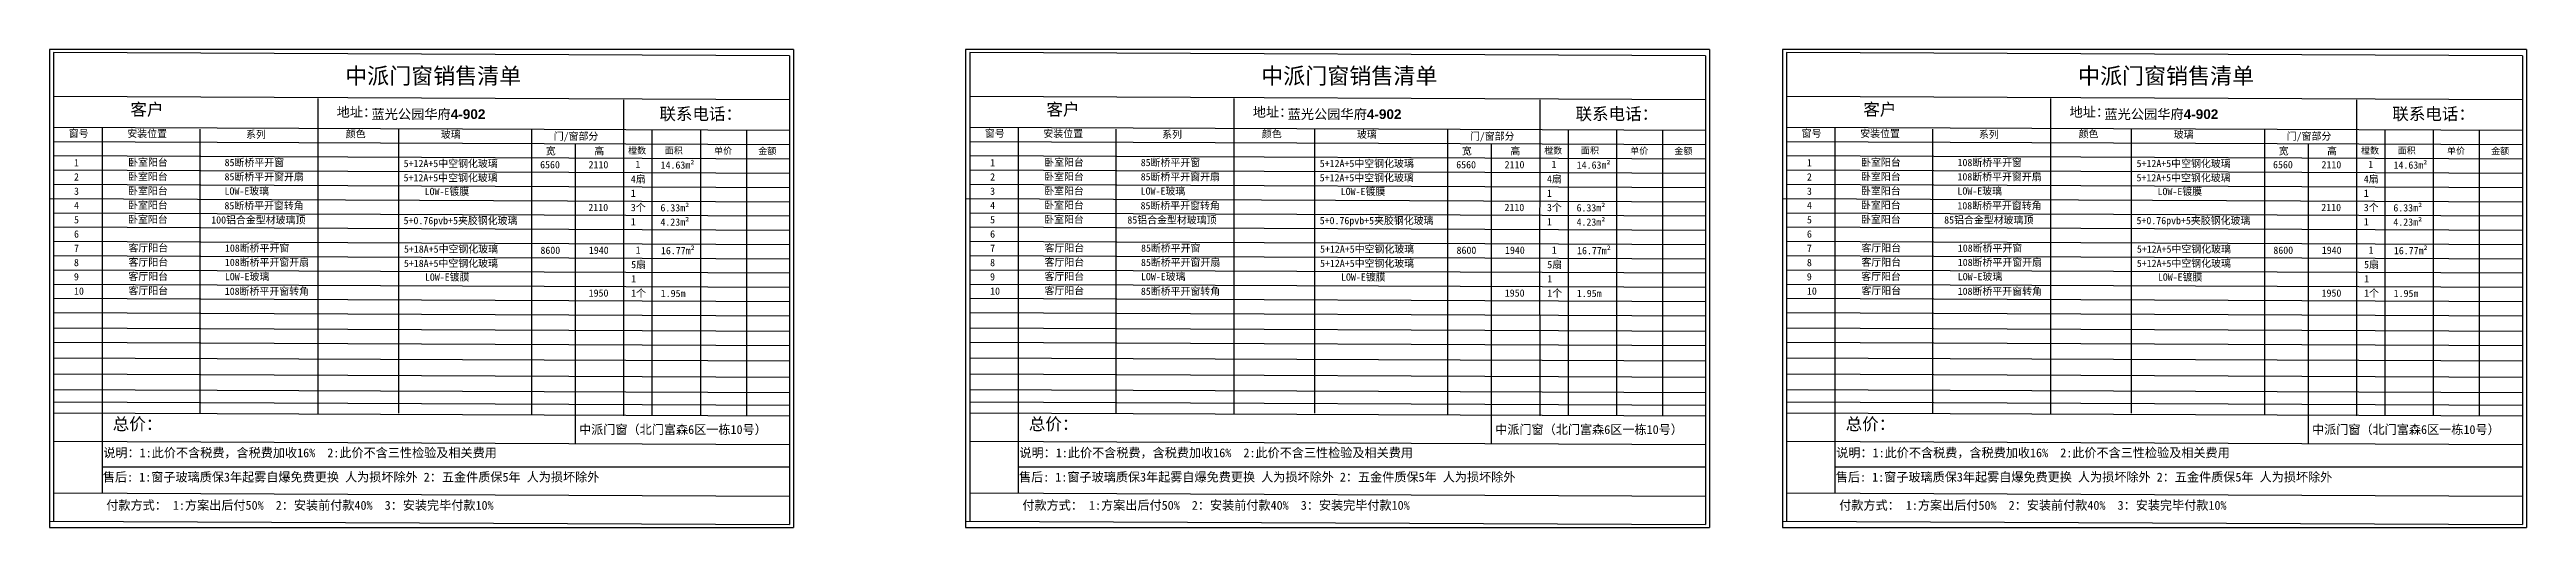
# Model space of a CAD drawing. Header units: inches. Extents: x -138455 to 599497, y -747149 to 13167.
# Drawn here: x 291531 to 322213, y -747149 to -741239 of the extents above; entities that cross this region are included whole.
import ezdxf

# ---------------------------------------------------------------- set-up
doc = ezdxf.new("R2010")
doc.units = ezdxf.units.IN
doc.header["$MEASUREMENT"] = 0
doc.layers.add('0 @ 1', color=7, linetype='Continuous')
doc.styles.add('Annotative', font='arialbd.ttf')

msp = doc.modelspace()

# ---------------------------------------------------------------- linework, layer by layer
for p, q in [((291530.7, -741239.3), (291530.7, -747149.2)), ((300746.8, -741239.3), (291530.7, -741239.3)), ((300696.8, -741314.5), (291580.7, -741274.3)), ((291580.7, -741274.3), (291580.7, -747074.1)), ((300746.8, -741239.3), (300746.8, -747149.2)), ((302878.9, -741239.3), (302878.9, -747149.2)), ((312095.1, -741239.3), (302878.9, -741239.3)), ((312045.1, -741314.5), (302928.9, -741274.3)), ((302928.9, -741274.3), (302928.9, -747074.1)), ((312095.1, -741239.3), (312095.1, -747149.2)), ((312997, -741239.3), (312997, -747149.2)), ((322213.2, -741239.3), (312997, -741239.3)), ((322163.2, -741314.5), (313047, -741274.3)), ((313047, -741274.3), (313047, -747074.1)), ((322213.2, -741239.3), (322213.2, -747149.2)), ((300696.8, -741314.5), (300696.8, -747114.2)), ((312045.1, -741314.5), (312045.1, -747114.2)), ((322163.2, -741314.5), (322163.2, -747114.2)), ((300696.8, -741860.8), (291580.7, -741820.7)), ((294852.4, -741845.8), (294852.4, -744532.7)), ((298641.8, -741860.8), (298641, -744522.7)), ((312045.1, -741860.8), (302928.9, -741820.7)), ((306200.6, -741845.8), (306200.6, -744532.7)), ((309990.1, -741860.8), (309989.3, -744522.7)), ((322163.2, -741860.8), (313047, -741820.7)), ((316318.7, -741845.8), (316318.7, -744532.7)), ((320108.2, -741860.8), (320107.4, -744522.7)), ((291580.7, -742197.7), (300696.8, -742237.8)), ((292180.7, -742197.7), (292180.7, -743785.9)), ((302928.9, -742197.7), (312045.1, -742237.8)), ((303528.9, -742197.7), (303528.9, -743785.9)), ((313047, -742197.7), (322163.2, -742237.8)), ((313647, -742197.7), (313647, -743785.9)), ((291580.7, -742374.2), (300696.8, -742414.3)), ((293390.7, -742222.8), (293390.7, -744500.1)), ((295851.8, -742216.9), (295851.8, -745737.8)), ((297500.8, -742223.4), (297500.8, -745747.2)), ((298041.8, -742414.3), (298041.8, -744520)), ((298992.9, -742237.8), (298992.9, -745771.3)), ((299592.9, -742237.8), (299592.9, -743826.1)), ((300162.2, -742237.8), (300162.2, -745771.3)), ((302928.9, -742374.2), (312045.1, -742414.3)), ((304739, -742222.8), (304739, -744500.1)), ((307200.1, -742216.9), (307200.1, -745737.8)), ((308849.1, -742223.4), (308849.1, -745747.2)), ((309390.1, -742414.3), (309390.1, -744520)), ((310341.1, -742237.8), (310341.1, -745771.3)), ((310941.1, -742237.8), (310941.1, -743826.1)), ((311510.4, -742237.8), (311510.4, -745771.3)), ((313047, -742374.2), (322163.2, -742414.3)), ((314857.1, -742222.8), (314857.1, -744500.1)), ((317318.1, -742216.9), (317318.1, -745737.8)), ((318967.1, -742223.4), (318967.1, -745747.2)), ((319508.2, -742414.3), (319508.2, -744520)), ((320459.2, -742237.8), (320459.2, -745771.3)), ((321059.2, -742237.8), (321059.2, -743826.1)), ((321628.5, -742237.8), (321628.5, -745771.3)), ((291580.7, -742550.6), (300696.8, -742590.8)), ((291580.7, -742727.1), (300696.8, -742767.2)), ((302928.9, -742550.6), (312045.1, -742590.8)), ((302928.9, -742727.1), (312045.1, -742767.2)), ((313047, -742550.6), (322163.2, -742590.8)), ((313047, -742727.1), (322163.2, -742767.2)), ((291530.7, -743080), (300696.8, -743120.2)), ((291580.7, -742903.6), (300696.8, -742943.7)), ((302878.9, -743080), (312045.1, -743120.2)), ((302928.9, -742903.6), (312045.1, -742943.7)), ((312997, -743080), (322163.2, -743120.2)), ((313047, -742903.6), (322163.2, -742943.7)), ((291580.7, -743256.5), (300696.8, -743296.7)), ((291580.7, -743433), (300696.8, -743473.1)), ((302928.9, -743256.5), (312045.1, -743296.7)), ((302928.9, -743433), (312045.1, -743473.1)), ((313047, -743256.5), (322163.2, -743296.7)), ((313047, -743433), (322163.2, -743473.1)), ((291580.7, -743609.5), (300696.8, -743649.6)), ((302928.9, -743609.5), (312045.1, -743649.6)), ((313047, -743609.5), (322163.2, -743649.6)), ((291580.7, -743785.9), (300696.8, -743826.1)), ((291580.7, -743962.4), (300696.8, -744002.5)), ((292180.7, -743785.9), (292180.7, -746722.1)), ((299592.9, -743826.1), (299592.9, -745771.3)), ((302928.9, -743785.9), (312045.1, -743826.1)), ((302928.9, -743962.4), (312045.1, -744002.5)), ((303528.9, -743785.9), (303528.9, -746722.1)), ((310941.1, -743826.1), (310941.1, -745771.3)), ((313047, -743785.9), (322163.2, -743826.1)), ((313047, -743962.4), (322163.2, -744002.5)), ((313647, -743785.9), (313647, -746722.1)), ((321059.2, -743826.1), (321059.2, -745771.3)), ((291580.7, -744138.9), (300696.8, -744179)), ((291580.7, -744315.3), (300696.8, -744355.5)), ((302928.9, -744138.9), (312045.1, -744179)), ((302928.9, -744315.3), (312045.1, -744355.5)), ((313047, -744138.9), (322163.2, -744179)), ((313047, -744315.3), (322163.2, -744355.5)), ((291580.7, -744491.8), (300696.8, -744531.9)), ((293390.7, -744500), (293390.7, -745736.1)), ((294852.4, -744532.7), (294852.4, -745740.4)), ((298041.8, -744519.8), (298041.8, -745771.3)), ((298641.8, -744522.5), (298641.8, -745771.3)), ((302928.9, -744491.8), (312045.1, -744531.9)), ((304739, -744500), (304739, -745736.1)), ((306200.6, -744532.7), (306200.6, -745740.4)), ((309390.1, -744519.8), (309390.1, -745771.3)), ((309990.1, -744522.5), (309990.1, -745771.3)), ((313047, -744491.8), (322163.2, -744531.9)), ((314857.1, -744500), (314857.1, -745736.1)), ((316318.7, -744532.7), (316318.7, -745740.4)), ((319508.2, -744519.8), (319508.2, -745771.3)), ((320108.2, -744522.5), (320108.2, -745771.3)), ((291580.7, -744681), (300696.8, -744721.2)), ((291580.7, -744859.3), (300696.8, -744899.4)), ((302928.9, -744681), (312045.1, -744721.2)), ((302928.9, -744859.3), (312045.1, -744899.4)), ((313047, -744681), (322163.2, -744721.2)), ((313047, -744859.3), (322163.2, -744899.4)), ((291580.7, -745049.9), (300696.8, -745090)), ((291580.7, -745251.7), (300696.8, -745291.8)), ((302928.9, -745049.9), (312045.1, -745090)), ((302928.9, -745251.7), (312045.1, -745291.8)), ((313047, -745049.9), (322163.2, -745090)), ((313047, -745251.7), (322163.2, -745291.8)), ((291580.7, -745442.3), (300696.8, -745482.5)), ((302928.9, -745442.3), (312045.1, -745482.5)), ((313047, -745442.3), (322163.2, -745482.5)), ((291580.7, -745598.2), (300696.8, -745638.4)), ((291580.7, -745731.1), (300696.8, -745771.3)), ((298041.8, -745771.3), (298041.8, -746116.3)), ((302928.9, -745598.2), (312045.1, -745638.4)), ((302928.9, -745731.1), (312045.1, -745771.3)), ((309390.1, -745771.3), (309390.1, -746116.3)), ((313047, -745598.2), (322163.2, -745638.4)), ((313047, -745731.1), (322163.2, -745771.3)), ((319508.2, -745771.3), (319508.2, -746116.3)), ((291580.7, -746084.1), (300696.8, -746124.2)), ((302928.9, -746084.1), (312045.1, -746124.2)), ((313047, -746084.1), (322163.2, -746124.2)), ((292180.7, -746400.4), (300696.8, -746400.4)), ((303528.9, -746400.4), (312045.1, -746400.4)), ((313647, -746400.4), (322163.2, -746400.4)), ((291580.7, -746722.1), (300696.8, -746762.2)), ((302928.9, -746722.1), (312045.1, -746762.2)), ((313047, -746722.1), (322163.2, -746762.2)), ((291530.7, -747074.1), (300696.8, -747114.2)), ((302878.9, -747074.1), (312045.1, -747114.2)), ((312997, -747074.1), (322163.2, -747114.2)), ((291530.7, -747149.2), (300746.8, -747149.2)), ((302878.9, -747149.2), (312095.1, -747149.2)), ((312997, -747149.2), (322213.2, -747149.2))]:
    msp.add_line(p, q)

# ---------------------------------------------------------------- texts
at = {"layer": '0 @ 1', "style": 'Annotative'}
for p in [(295518.8, -742097.6), (306867, -742097.6), (316985.1, -742097.6)]:
    msp.add_text('蓝光公园华府4-902', height=120, dxfattribs=at).set_placement(p)
at = {"layer": '0 @ 1', "attachment_point": 1, "style": 'Annotative'}
for s, width, insert, char_height in [('{\\fSimSun|b1|i0|c134|p2;中派门窗销售清单}', 2802.276, (295191.9, -741463.7), 200), ('{\\fSimSun|b1|i0|c134|p2;中派门窗销售清单}', 2802.276, (306540.2, -741463.7), 200), ('{\\fSimSun|b1|i0|c134|p2;中派门窗销售清单}', 2802.276, (316658.2, -741463.7), 200), ('{\\fSimSun|b1|i0|c134|p2;客户}', 485.592, (292532.1, -741903.8), 150), ('{\\fSimSun|b1|i0|c134|p2;客户}', 485.592, (303880.4, -741903.8), 150), ('{\\fSimSun|b1|i0|c134|p2;客户}', 485.592, (313998.4, -741903.8), 150), ('{\\fSimSun|b1|i0|c134|p2;地址：}', 3483.473, (295086.7, -741950.5), 120), ('{\\fSimSun|b1|i0|c134|p2;联系电话：}', 1409.924, (299085.3, -741958.8), 150), ('{\\fSimSun|b1|i0|c134|p2;地址：}', 3483.473, (306434.9, -741950.5), 120), ('{\\fSimSun|b1|i0|c134|p2;联系电话：}', 1409.924, (310433.6, -741958.8), 150), ('{\\fSimSun|b1|i0|c134|p2;地址：}', 3483.473, (316553, -741950.5), 120), ('{\\fSimSun|b1|i0|c134|p2;联系电话：}', 1409.924, (320551.7, -741958.8), 150), ('{\\fSimSun|b1|i0|c134|p2;窗号}', 485.592, (291769.4, -742230.3), 90), ('{\\fSimSun|b1|i0|c134|p2;安装位置}', 706.927, (292494.2, -742232.8), 90), ('{\\fSimSun|b1|i0|c134|p2;系列}', 485.592, (293964.3, -742242.9), 90), ('{\\fSimSun|b1|i0|c134|p2;颜色}', 485.592, (295200.4, -742236.5), 90), ('{\\fSimSun|b1|i0|c134|p2;玻璃}', 485.592, (296377.8, -742243.1), 90), ('{\\fSimSun|b1|i0|c134|p2;宽 }', 603.897, (297678.3, -742447.3), 90), ('{\\fSimSun|b1|i0|c134|p2;门/窗部分}', 603.897, (297777.2, -742265.2), 90), ('{\\fSimSun|b1|i0|c134|p2;高 }', 603.897, (298278.3, -742447.3), 90), ('{\\fSimSun|b1|i0|c134|p2;樘数}', 603.897, (298697.2, -742447.5), 80), ('{\\fSimSun|b1|i0|c134|p2;面积}', 603.897, (299151.6, -742447.5), 80), ('{\\fSimSun|b1|i0|c134|p2;单价}', 603.897, (299762.6, -742451.3), 80), ('{\\fSimSun|b1|i0|c134|p2;金额}', 603.897, (300309.5, -742452.7), 80), ('{\\fSimSun|b1|i0|c134|p2;窗号}', 485.592, (303117.6, -742230.3), 90), ('{\\fSimSun|b1|i0|c134|p2;安装位置}', 706.927, (303842.5, -742232.8), 90), ('{\\fSimSun|b1|i0|c134|p2;系列}', 485.592, (305312.6, -742242.9), 90), ('{\\fSimSun|b1|i0|c134|p2;颜色}', 485.592, (306548.7, -742236.5), 90), ('{\\fSimSun|b1|i0|c134|p2;玻璃}', 485.592, (307726.1, -742243.1), 90), ('{\\fSimSun|b1|i0|c134|p2;宽 }', 603.897, (309026.6, -742447.3), 90), ('{\\fSimSun|b1|i0|c134|p2;门/窗部分}', 603.897, (309125.4, -742265.2), 90), ('{\\fSimSun|b1|i0|c134|p2;高 }', 603.897, (309626.6, -742447.3), 90), ('{\\fSimSun|b1|i0|c134|p2;樘数}', 603.897, (310045.4, -742447.5), 80), ('{\\fSimSun|b1|i0|c134|p2;面积}', 603.897, (310499.8, -742447.5), 80), ('{\\fSimSun|b1|i0|c134|p2;单价}', 603.897, (311110.9, -742451.3), 80), ('{\\fSimSun|b1|i0|c134|p2;金额}', 603.897, (311657.8, -742452.7), 80), ('{\\fSimSun|b1|i0|c134|p2;窗号}', 485.592, (313235.7, -742230.3), 90), ('{\\fSimSun|b1|i0|c134|p2;安装位置}', 706.927, (313960.5, -742232.8), 90), ('{\\fSimSun|b1|i0|c134|p2;系列}', 485.592, (315430.6, -742242.9), 90), ('{\\fSimSun|b1|i0|c134|p2;颜色}', 485.592, (316666.8, -742236.5), 90), ('{\\fSimSun|b1|i0|c134|p2;玻璃}', 485.592, (317844.2, -742243.1), 90), ('{\\fSimSun|b1|i0|c134|p2;宽 }', 603.897, (319144.7, -742447.3), 90), ('{\\fSimSun|b1|i0|c134|p2;门/窗部分}', 603.897, (319243.5, -742265.2), 90), ('{\\fSimSun|b1|i0|c134|p2;高 }', 603.897, (319744.7, -742447.3), 90), ('{\\fSimSun|b1|i0|c134|p2;樘数}', 603.897, (320163.5, -742447.5), 80), ('{\\fSimSun|b1|i0|c134|p2;面积}', 603.897, (320617.9, -742447.5), 80), ('{\\fSimSun|b1|i0|c134|p2;单价}', 603.897, (321228.9, -742451.3), 80), ('{\\fSimSun|b1|i0|c134|p2;金额}', 603.897, (321775.9, -742452.7), 80), ('{\\fSimSun|b1|i0|c134|p2;2}', 485.592, (291833.8, -742769), 90), ('{\\fSimSun|b1|i0|c134|p2;1}', 485.592, (291833.8, -742592.6), 90), ('{\\fSimSun|b1|i0|c134|p2;卧室阳台}', 9006.576, (292503.9, -742764.7), 90), ('{\\fSimSun|b1|i0|c134|p2;卧室阳台}', 9006.576, (292504.7, -742588.3), 90), ('{\\fSimSun|b1|i0|c134|p2;85断桥平开窗开扇}', 9006.576, (293698.6, -742767.1), 90), ('{\\fSimSun|b1|i0|c134|p2;85断桥平开窗}', 9006.576, (293699.4, -742590.6), 90), ('{\\fSimSun|b1|i0|c134|p2;5+12A+5中空钢化玻璃}', 9006.576, (295916.5, -742779.2), 90), ('{\\fSimSun|b1|i0|c134|p2;5+12A+5中空钢化玻璃}', 9006.576, (295917.2, -742602.7), 90), ('{\\fSimSun|b1|i0|c134|p2;6560}', 9006.576, (297607.8, -742617.4), 90), ('{\\fSimSun|b1|i0|c134|p2;2110}', 9006.576, (298207.8, -742617.4), 90), ('{\\fSimSun|b1|i0|c134|p2;4扇}', 9006.576, (298731.6, -742794.5), 90), ('{\\fSimSun|b1|i0|c134|p2;1 }', 9006.576, (298787.7, -742614.3), 90), ('{\\fSimSun|b1|i0|c134|p2;14.63m²}', 9006.576, (299100.5, -742621.7), 90), ('{\\fSimSun|b1|i0|c134|p2;2}', 485.592, (303182, -742769), 90), ('{\\fSimSun|b1|i0|c134|p2;1}', 485.592, (303182, -742592.6), 90), ('{\\fSimSun|b1|i0|c134|p2;卧室阳台}', 9006.576, (303852.1, -742764.7), 90), ('{\\fSimSun|b1|i0|c134|p2;卧室阳台}', 9006.576, (303852.9, -742588.3), 90), ('{\\fSimSun|b1|i0|c134|p2;85断桥平开窗开扇}', 9006.576, (305046.9, -742767.1), 90), ('{\\fSimSun|b1|i0|c134|p2;85断桥平开窗}', 9006.576, (305047.7, -742590.6), 90), ('{\\fSimSun|b1|i0|c134|p2;5+12A+5中空钢化玻璃}', 9006.576, (307264.7, -742779.2), 90), ('{\\fSimSun|b1|i0|c134|p2;5+12A+5中空钢化玻璃}', 9006.576, (307265.5, -742602.7), 90), ('{\\fSimSun|b1|i0|c134|p2;6560}', 9006.576, (308956, -742617.4), 90), ('{\\fSimSun|b1|i0|c134|p2;2110}', 9006.576, (309556, -742617.4), 90), ('{\\fSimSun|b1|i0|c134|p2;4扇}', 9006.576, (310079.9, -742794.5), 90), ('{\\fSimSun|b1|i0|c134|p2;1 }', 9006.576, (310136, -742614.3), 90), ('{\\fSimSun|b1|i0|c134|p2;14.63m²}', 9006.576, (310448.8, -742621.7), 90), ('{\\fSimSun|b1|i0|c134|p2;2}', 485.592, (313300.1, -742769), 90), ('{\\fSimSun|b1|i0|c134|p2;1}', 485.592, (313300.1, -742592.6), 90), ('{\\fSimSun|b1|i0|c134|p2;卧室阳台}', 9006.576, (313970.2, -742764.7), 90), ('{\\fSimSun|b1|i0|c134|p2;卧室阳台}', 9006.576, (313971, -742588.3), 90), ('{\\fSimSun|b1|i0|c134|p2;108断桥平开窗开扇}', 9006.576, (315165, -742767.1), 90), ('{\\fSimSun|b1|i0|c134|p2;108断桥平开窗}', 9006.576, (315165.8, -742590.6), 90), ('{\\fSimSun|b1|i0|c134|p2;5+12A+5中空钢化玻璃}', 9006.576, (317382.8, -742779.2), 90), ('{\\fSimSun|b1|i0|c134|p2;5+12A+5中空钢化玻璃}', 9006.576, (317383.6, -742602.7), 90), ('{\\fSimSun|b1|i0|c134|p2;6560}', 9006.576, (319074.1, -742617.4), 90), ('{\\fSimSun|b1|i0|c134|p2;2110}', 9006.576, (319674.1, -742617.4), 90), ('{\\fSimSun|b1|i0|c134|p2;4扇}', 9006.576, (320198, -742794.5), 90), ('{\\fSimSun|b1|i0|c134|p2;1 }', 9006.576, (320254, -742614.3), 90), ('{\\fSimSun|b1|i0|c134|p2;14.63m²}', 9006.576, (320566.9, -742621.7), 90), ('{\\fSimSun|b1|i0|c134|p2;4}', 485.592, (291833.8, -743122), 90), ('{\\fSimSun|b1|i0|c134|p2;3}', 485.592, (291833.8, -742945.5), 90), ('{\\fSimSun|b1|i0|c134|p2;卧室阳台}', 9006.576, (292503.9, -742941.2), 90), ('{\\fSimSun|b1|i0|c134|p2;卧室阳台}', 9006.576, (292503.9, -743117.7), 90), ('{\\fSimSun|b1|i0|c134|p2;85断桥平开窗转角}', 9006.576, (293697.5, -743124.7), 90), ('{\\fSimSun|b1|i0|c134|p2;LOW-E玻璃}', 9006.576, (293698.6, -742943.6), 90), ('{\\fSimSun|b1|i0|c134|p2;LOW-E镀膜}', 9006.576, (296177, -742949.3), 90), ('{\\fSimSun|b1|i0|c134|p2;1}', 9006.576, (298731.6, -742970.9), 90), ('{\\fSimSun|b1|i0|c134|p2;4}', 485.592, (303182, -743122), 90), ('{\\fSimSun|b1|i0|c134|p2;3}', 485.592, (303182, -742945.5), 90), ('{\\fSimSun|b1|i0|c134|p2;卧室阳台}', 9006.576, (303852.1, -742941.2), 90), ('{\\fSimSun|b1|i0|c134|p2;卧室阳台}', 9006.576, (303852.1, -743117.7), 90), ('{\\fSimSun|b1|i0|c134|p2;85断桥平开窗转角}', 9006.576, (305045.7, -743124.7), 90), ('{\\fSimSun|b1|i0|c134|p2;LOW-E玻璃}', 9006.576, (305046.9, -742943.6), 90), ('{\\fSimSun|b1|i0|c134|p2;LOW-E镀膜}', 9006.576, (307525.3, -742949.3), 90), ('{\\fSimSun|b1|i0|c134|p2;1}', 9006.576, (310079.9, -742970.9), 90), ('{\\fSimSun|b1|i0|c134|p2;4}', 485.592, (313300.1, -743122), 90), ('{\\fSimSun|b1|i0|c134|p2;3}', 485.592, (313300.1, -742945.5), 90), ('{\\fSimSun|b1|i0|c134|p2;卧室阳台}', 9006.576, (313970.2, -742941.2), 90), ('{\\fSimSun|b1|i0|c134|p2;卧室阳台}', 9006.576, (313970.2, -743117.7), 90), ('{\\fSimSun|b1|i0|c134|p2;108断桥平开窗转角}', 9006.576, (315163.8, -743124.7), 90), ('{\\fSimSun|b1|i0|c134|p2;LOW-E玻璃}', 9006.576, (315165, -742943.6), 90), ('{\\fSimSun|b1|i0|c134|p2;LOW-E镀膜}', 9006.576, (317643.4, -742949.3), 90), ('{\\fSimSun|b1|i0|c134|p2;1}', 9006.576, (320198, -742970.9), 90), ('{\\fSimSun|b1|i0|c134|p2;5}', 485.592, (291833.8, -743298.4), 90), ('{\\fSimSun|b1|i0|c134|p2;卧室阳台}', 9006.576, (292503.9, -743294), 90), ('{\\fSimSun|b1|i0|c134|p2;100铝合金型材玻璃顶}', 9006.576, (293533.8, -743301), 90), ('{\\fSimSun|b1|i0|c134|p2;5+0.76pvb+5夹胶钢化玻璃}', 9006.576, (295916.5, -743308.6), 90), ('{\\fSimSun|b1|i0|c134|p2;2110}', 9006.576, (298205.4, -743146.8), 90), ('{\\fSimSun|b1|i0|c134|p2;3个}', 9006.576, (298731.6, -743147.4), 90), ('{\\fSimSun|b1|i0|c134|p2;1}', 9006.576, (298731.6, -743323.7), 90), ('{\\fSimSun|b1|i0|c134|p2;4.23m²}', 9006.576, (299098.1, -743327.4), 90), ('{\\fSimSun|b1|i0|c134|p2;6.33m²}', 9006.576, (299098.1, -743151.1), 90), ('{\\fSimSun|b1|i0|c134|p2;5}', 485.592, (303182, -743298.4), 90), ('{\\fSimSun|b1|i0|c134|p2;卧室阳台}', 9006.576, (303852.1, -743294), 90), ('{\\fSimSun|b1|i0|c134|p2;85铝合金型材玻璃顶}', 9006.576, (304882.1, -743301), 90), ('{\\fSimSun|b1|i0|c134|p2;5+0.76pvb+5夹胶钢化玻璃}', 9006.576, (307264.7, -743308.6), 90), ('{\\fSimSun|b1|i0|c134|p2;2110}', 9006.576, (309553.7, -743146.8), 90), ('{\\fSimSun|b1|i0|c134|p2;3个}', 9006.576, (310079.9, -743147.4), 90), ('{\\fSimSun|b1|i0|c134|p2;1}', 9006.576, (310079.9, -743323.7), 90), ('{\\fSimSun|b1|i0|c134|p2;4.23m²}', 9006.576, (310446.4, -743327.4), 90), ('{\\fSimSun|b1|i0|c134|p2;6.33m²}', 9006.576, (310446.4, -743151.1), 90), ('{\\fSimSun|b1|i0|c134|p2;5}', 485.592, (313300.1, -743298.4), 90), ('{\\fSimSun|b1|i0|c134|p2;卧室阳台}', 9006.576, (313970.2, -743294), 90), ('{\\fSimSun|b1|i0|c134|p2;85铝合金型材玻璃顶}', 9006.576, (315000.1, -743301), 90), ('{\\fSimSun|b1|i0|c134|p2;5+0.76pvb+5夹胶钢化玻璃}', 9006.576, (317382.8, -743308.6), 90), ('{\\fSimSun|b1|i0|c134|p2;2110}', 9006.576, (319671.7, -743146.8), 90), ('{\\fSimSun|b1|i0|c134|p2;3个}', 9006.576, (320198, -743147.4), 90), ('{\\fSimSun|b1|i0|c134|p2;1}', 9006.576, (320198, -743323.7), 90), ('{\\fSimSun|b1|i0|c134|p2;4.23m²}', 9006.576, (320564.5, -743327.4), 90), ('{\\fSimSun|b1|i0|c134|p2;6.33m²}', 9006.576, (320564.5, -743151.1), 90), ('{\\fSimSun|b1|i0|c134|p2;6}', 485.592, (291833.8, -743474.9), 90), ('{\\fSimSun|b1|i0|c134|p2;7}', 485.592, (291833.8, -743651.4), 90), ('{\\fSimSun|b1|i0|c134|p2;客厅阳台}', 9006.576, (292508.5, -743646.8), 90), ('{\\fSimSun|b1|i0|c134|p2;108断桥平开窗}', 9006.576, (293703.3, -743649.2), 90), ('{\\fSimSun|b1|i0|c134|p2;5+18A+5中空钢化玻璃}', 9006.576, (295921.1, -743661.3), 90), ('{\\fSimSun|b1|i0|c134|p2;8600}', 9006.576, (297611.7, -743675.9), 90), ('{\\fSimSun|b1|i0|c134|p2;1940}', 9006.576, (298211.7, -743675.9), 90), ('{\\fSimSun|b1|i0|c134|p2;1 }', 9006.576, (298791.6, -743672.8), 90), ('{\\fSimSun|b1|i0|c134|p2;16.77m²}', 9006.576, (299104.4, -743680.2), 90), ('{\\fSimSun|b1|i0|c134|p2;6}', 485.592, (303182, -743474.9), 90), ('{\\fSimSun|b1|i0|c134|p2;7}', 485.592, (303182, -743651.4), 90), ('{\\fSimSun|b1|i0|c134|p2;客厅阳台}', 9006.576, (303856.8, -743646.8), 90), ('{\\fSimSun|b1|i0|c134|p2;85断桥平开窗}', 9006.576, (305051.6, -743649.2), 90), ('{\\fSimSun|b1|i0|c134|p2;5+12A+5中空钢化玻璃}', 9006.576, (307269.4, -743661.3), 90), ('{\\fSimSun|b1|i0|c134|p2;8600}', 9006.576, (308959.9, -743675.9), 90), ('{\\fSimSun|b1|i0|c134|p2;1940}', 9006.576, (309559.9, -743675.9), 90), ('{\\fSimSun|b1|i0|c134|p2;1 }', 9006.576, (310139.8, -743672.8), 90), ('{\\fSimSun|b1|i0|c134|p2;16.77m²}', 9006.576, (310452.7, -743680.2), 90), ('{\\fSimSun|b1|i0|c134|p2;6}', 485.592, (313300.1, -743474.9), 90), ('{\\fSimSun|b1|i0|c134|p2;7}', 485.592, (313300.1, -743651.4), 90), ('{\\fSimSun|b1|i0|c134|p2;客厅阳台}', 9006.576, (313974.9, -743646.8), 90), ('{\\fSimSun|b1|i0|c134|p2;108断桥平开窗}', 9006.576, (315169.6, -743649.2), 90), ('{\\fSimSun|b1|i0|c134|p2;5+12A+5中空钢化玻璃}', 9006.576, (317387.5, -743661.3), 90), ('{\\fSimSun|b1|i0|c134|p2;8600}', 9006.576, (319078, -743675.9), 90), ('{\\fSimSun|b1|i0|c134|p2;1940}', 9006.576, (319678, -743675.9), 90), ('{\\fSimSun|b1|i0|c134|p2;1 }', 9006.576, (320257.9, -743672.8), 90), ('{\\fSimSun|b1|i0|c134|p2;16.77m²}', 9006.576, (320570.7, -743680.2), 90), ('{\\fSimSun|b1|i0|c134|p2;9}', 485.592, (291832.7, -744004.3), 90), ('{\\fSimSun|b1|i0|c134|p2;8}', 485.592, (291833.2, -743827.9), 90), ('{\\fSimSun|b1|i0|c134|p2;客厅阳台}', 9006.576, (292507, -743999.7), 90), ('{\\fSimSun|b1|i0|c134|p2;客厅阳台}', 9006.576, (292508.5, -743823.3), 90), ('{\\fSimSun|b1|i0|c134|p2;108断桥平开窗开扇}', 9006.576, (293702.5, -743825.6), 90), ('{\\fSimSun|b1|i0|c134|p2;LOW-E玻璃}', 9006.576, (293702.5, -744002.1), 90), ('{\\fSimSun|b1|i0|c134|p2;5+18A+5中空钢化玻璃}', 9006.576, (295920.3, -743837.7), 90), ('{\\fSimSun|b1|i0|c134|p2;LOW-E镀膜}', 9006.576, (296180.9, -744007.8), 90), ('{\\fSimSun|b1|i0|c134|p2;5扇}', 9006.576, (298735.5, -743853), 90), ('{\\fSimSun|b1|i0|c134|p2;1}', 9006.576, (298735.5, -744029.5), 90), ('{\\fSimSun|b1|i0|c134|p2;9}', 485.592, (303181, -744004.3), 90), ('{\\fSimSun|b1|i0|c134|p2;8}', 485.592, (303181.5, -743827.9), 90), ('{\\fSimSun|b1|i0|c134|p2;客厅阳台}', 9006.576, (303855.2, -743999.7), 90), ('{\\fSimSun|b1|i0|c134|p2;客厅阳台}', 9006.576, (303856.8, -743823.3), 90), ('{\\fSimSun|b1|i0|c134|p2;85断桥平开窗开扇}', 9006.576, (305050.8, -743825.6), 90), ('{\\fSimSun|b1|i0|c134|p2;LOW-E玻璃}', 9006.576, (305050.8, -744002.1), 90), ('{\\fSimSun|b1|i0|c134|p2;5+12A+5中空钢化玻璃}', 9006.576, (307268.6, -743837.7), 90), ('{\\fSimSun|b1|i0|c134|p2;LOW-E镀膜}', 9006.576, (307529.2, -744007.8), 90), ('{\\fSimSun|b1|i0|c134|p2;5扇}', 9006.576, (310083.8, -743853), 90), ('{\\fSimSun|b1|i0|c134|p2;1}', 9006.576, (310083.8, -744029.5), 90), ('{\\fSimSun|b1|i0|c134|p2;9}', 485.592, (313299, -744004.3), 90), ('{\\fSimSun|b1|i0|c134|p2;8}', 485.592, (313299.6, -743827.9), 90), ('{\\fSimSun|b1|i0|c134|p2;客厅阳台}', 9006.576, (313973.3, -743999.7), 90), ('{\\fSimSun|b1|i0|c134|p2;客厅阳台}', 9006.576, (313974.9, -743823.3), 90), ('{\\fSimSun|b1|i0|c134|p2;108断桥平开窗开扇}', 9006.576, (315168.9, -743825.6), 90), ('{\\fSimSun|b1|i0|c134|p2;LOW-E玻璃}', 9006.576, (315168.9, -744002.1), 90), ('{\\fSimSun|b1|i0|c134|p2;5+12A+5中空钢化玻璃}', 9006.576, (317386.7, -743837.7), 90), ('{\\fSimSun|b1|i0|c134|p2;LOW-E镀膜}', 9006.576, (317647.3, -744007.8), 90), ('{\\fSimSun|b1|i0|c134|p2;5扇}', 9006.576, (320201.9, -743853), 90), ('{\\fSimSun|b1|i0|c134|p2;1}', 9006.576, (320201.9, -744029.5), 90), ('{\\fSimSun|b1|i0|c134|p2;10}', 485.592, (291833.8, -744180.8), 90), ('{\\fSimSun|b1|i0|c134|p2;客厅阳台}', 9006.576, (292508.5, -744176.2), 90), ('{\\fSimSun|b1|i0|c134|p2;108断桥平开窗转角}', 9006.576, (293701.3, -744183.2), 90), ('{\\fSimSun|b1|i0|c134|p2;1950}', 9006.576, (298209.3, -744205.3), 90), ('{\\fSimSun|b1|i0|c134|p2;1个}', 9006.576, (298735.5, -744205.9), 90), ('{\\fSimSun|b1|i0|c134|p2;1.95m}', 9006.576, (299102, -744209.6), 90), ('{\\fSimSun|b1|i0|c134|p2;10}', 485.592, (303182, -744180.8), 90), ('{\\fSimSun|b1|i0|c134|p2;客厅阳台}', 9006.576, (303856.8, -744176.2), 90), ('{\\fSimSun|b1|i0|c134|p2;85断桥平开窗转角}', 9006.576, (305049.6, -744183.2), 90), ('{\\fSimSun|b1|i0|c134|p2;1950}', 9006.576, (309557.5, -744205.3), 90), ('{\\fSimSun|b1|i0|c134|p2;1个}', 9006.576, (310083.8, -744205.9), 90), ('{\\fSimSun|b1|i0|c134|p2;1.95m}', 9006.576, (310450.3, -744209.6), 90), ('{\\fSimSun|b1|i0|c134|p2;10}', 485.592, (313300.1, -744180.8), 90), ('{\\fSimSun|b1|i0|c134|p2;客厅阳台}', 9006.576, (313974.9, -744176.2), 90), ('{\\fSimSun|b1|i0|c134|p2;108断桥平开窗转角}', 9006.576, (315167.7, -744183.2), 90), ('{\\fSimSun|b1|i0|c134|p2;1950}', 9006.576, (319675.6, -744205.3), 90), ('{\\fSimSun|b1|i0|c134|p2;1个}', 9006.576, (320201.9, -744205.9), 90), ('{\\fSimSun|b1|i0|c134|p2;1.95m}', 9006.576, (320568.4, -744209.6), 90), ('{\\fSimSun|b1|i0|c134|p2;总价：}', 4715.707, (292313.4, -745795), 150), ('{\\fSimSun|b1|i0|c134|p2;中派门窗（北门富森6区一栋10号）}', 2734.804, (298090.5, -745884.1), 110), ('{\\fSimSun|b1|i0|c134|p2;总价：}', 4715.707, (303661.7, -745795), 150), ('{\\fSimSun|b1|i0|c134|p2;中派门窗（北门富森6区一栋10号）}', 2734.804, (309438.8, -745884.1), 110), ('{\\fSimSun|b1|i0|c134|p2;总价：}', 4715.707, (313779.8, -745795), 150), ('{\\fSimSun|b1|i0|c134|p2;中派门窗（北门富森6区一栋10号）}', 2734.804, (319556.8, -745884.1), 110), ('{\\fSimSun|b1|i0|c134|p2;说明：1:此价不含税费，含税费加收16%  2:此价不含三性检验及相关费用}', 6113.097, (292197, -746171.8), 110), ('{\\fSimSun|b1|i0|c134|p2;说明：1:此价不含税费，含税费加收16%  2:此价不含三性检验及相关费用}', 6113.097, (303545.3, -746171.8), 110), ('{\\fSimSun|b1|i0|c134|p2;说明：1:此价不含税费，含税费加收16%  2:此价不含三性检验及相关费用}', 6113.097, (313663.3, -746171.8), 110), ('{\\fSimSun|b1|i0|c134|p2;售后: 1:窗子玻璃质保3年起雾自爆免费更换 人为损坏除外 2：五金件质保5年 人为损坏除外  }', 6510.182, (292191.2, -746472), 110), ('{\\fSimSun|b1|i0|c134|p2;售后: 1:窗子玻璃质保3年起雾自爆免费更换 人为损坏除外 2：五金件质保5年 人为损坏除外  }', 6510.182, (303539.5, -746472), 110), ('{\\fSimSun|b1|i0|c134|p2;售后: 1:窗子玻璃质保3年起雾自爆免费更换 人为损坏除外 2：五金件质保5年 人为损坏除外  }', 6510.182, (313657.6, -746472), 110), ('{\\fSimSun|b1|i0|c134|p2;付款方式： 1:方案出后付50%  2：安装前付款40%  3：安装完毕付款10%}', 7146.186, (292233.6, -746821.3), 110), ('{\\fSimSun|b1|i0|c134|p2;付款方式： 1:方案出后付50%  2：安装前付款40%  3：安装完毕付款10%}', 7146.186, (303581.8, -746821.3), 110), ('{\\fSimSun|b1|i0|c134|p2;付款方式： 1:方案出后付50%  2：安装前付款40%  3：安装完毕付款10%}', 7146.186, (313699.9, -746821.3), 110)]:
    msp.add_mtext_dynamic_manual_height_columns(s, width=width, gutter_width=903.5, heights=[0], dxfattribs=dict(at, insert=insert, char_height=char_height))

doc.saveas('drawing.dxf')
